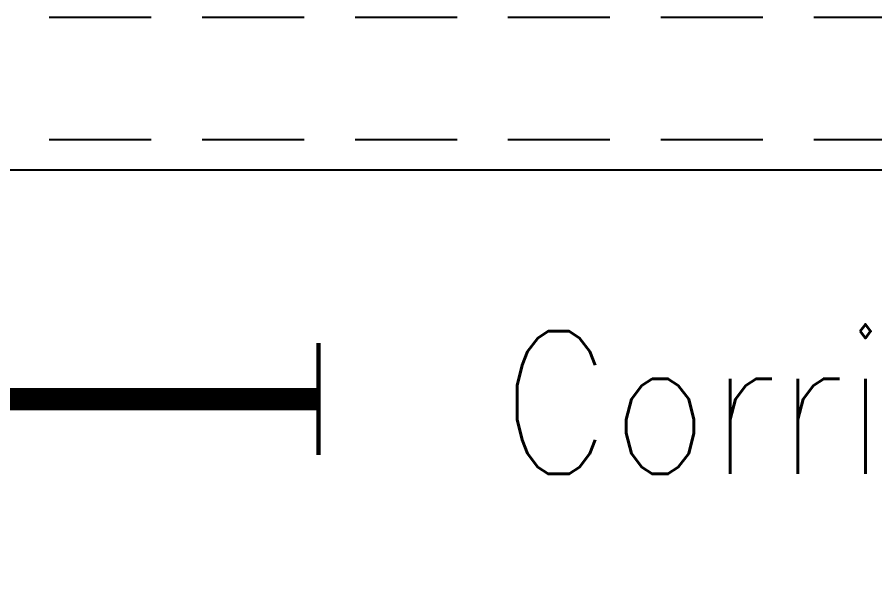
# Model space of a CAD drawing. Header units: inches. Extents: x 16928 to 514628, y -1471 to 241387.
# Drawn here: x 58785 to 60888, y 59010 to 60410 of the extents above; entities that cross this region are included whole.
import ezdxf

# ---------------------------------------------------------------- set-up
doc = ezdxf.new("R2010")
doc.units = ezdxf.units.IN
doc.header["$MEASUREMENT"] = 0
doc.linetypes.add('DASHED2', pattern=[0.375, 0.25, -0.125])
for name, color, linetype in [('drain', 8, 'Continuous'), ('dxt_text', 4, 'Continuous'), ('FITTING', 8, 'Continuous'), ('LW', 2, 'Continuous')]:
    doc.layers.add(name, color=color, linetype=linetype)
doc.styles.add('LAILA', font='romans.shx', dxfattribs={"width": 0.85})
doc.styles.get("Standard").update_dxf_attribs({"font": 'arial.ttf'})

# ---------------------------------------------------------------- blocks, each defined once
blk = doc.blocks.new('YBC 1X36')
at = {"layer": 'FITTING', "color": 3}
for points, const_width in [([(-610, 137.6), (-610, -137.6)], 10.9), ([(610, 137.6), (610, -137.6)], 10.9), ([(-610, 0), (610, 0)], 54.6)]:
    blk.add_lwpolyline(points, dxfattribs=dict(at, const_width=const_width))

msp = doc.modelspace()

# ---------------------------------------------------------------- linework, layer by layer
at = {"layer": 'drain', "linetype": 'DASHED2', "ltscale": 1000}
for points in [[(55863.6, 60410.5), (66938.6, 60410.5), (66938.6, 57910.5), (70938.6, 57910.5), (70938.6, 42460.5), (68938.6, 42460.5), (68938.6, 39485.5), (72438.6, 39485.5), (72438.6, 30960.5), (70938.6, 30960.5), (70938.6, 23960.5), (45988.6, 23960.5), (45988.6, 34410.5)], [(55863.6, 60110.5), (66638.6, 60110.5), (66638.6, 57610.5), (70638.6, 57610.5), (70638.6, 42760.5), (68638.6, 42760.5), (68638.6, 39185.5), (72138.6, 39185.5), (72138.6, 31260.5), (70638.6, 31260.5), (70638.6, 24260.5), (46288.6, 24260.5), (46288.6, 34110.5)]]:
    msp.add_lwpolyline(points, dxfattribs=at)
at = {"layer": 'LW'}
msp.add_line((55863.6, 60035.5), (66563.6, 60035.5), dxfattribs=at)

# ---------------------------------------------------------------- block references
at = {"layer": 'dxt_text'}
msp.add_blockref('YBC 1X36', (58913.6, 59473), dxfattribs=at)

# ---------------------------------------------------------------- texts
at = {"layer": 'LW', "insert": (59322.6, 59804.1), "char_height": 0.2, "attachment_point": 1}
msp.add_mtext_dynamic_manual_height_columns('Corridor A', width=1765.98, gutter_width=1, heights=[0], dxfattribs=at)
at = {"layer": 'LW', "insert": (59972.8, 59639.4), "char_height": 350, "attachment_point": 1, "style": 'LAILA'}
msp.add_mtext_dynamic_manual_height_columns('Corridor A', width=3116.43, gutter_width=1750, heights=[0], dxfattribs=at)

doc.saveas('drawing.dxf')
